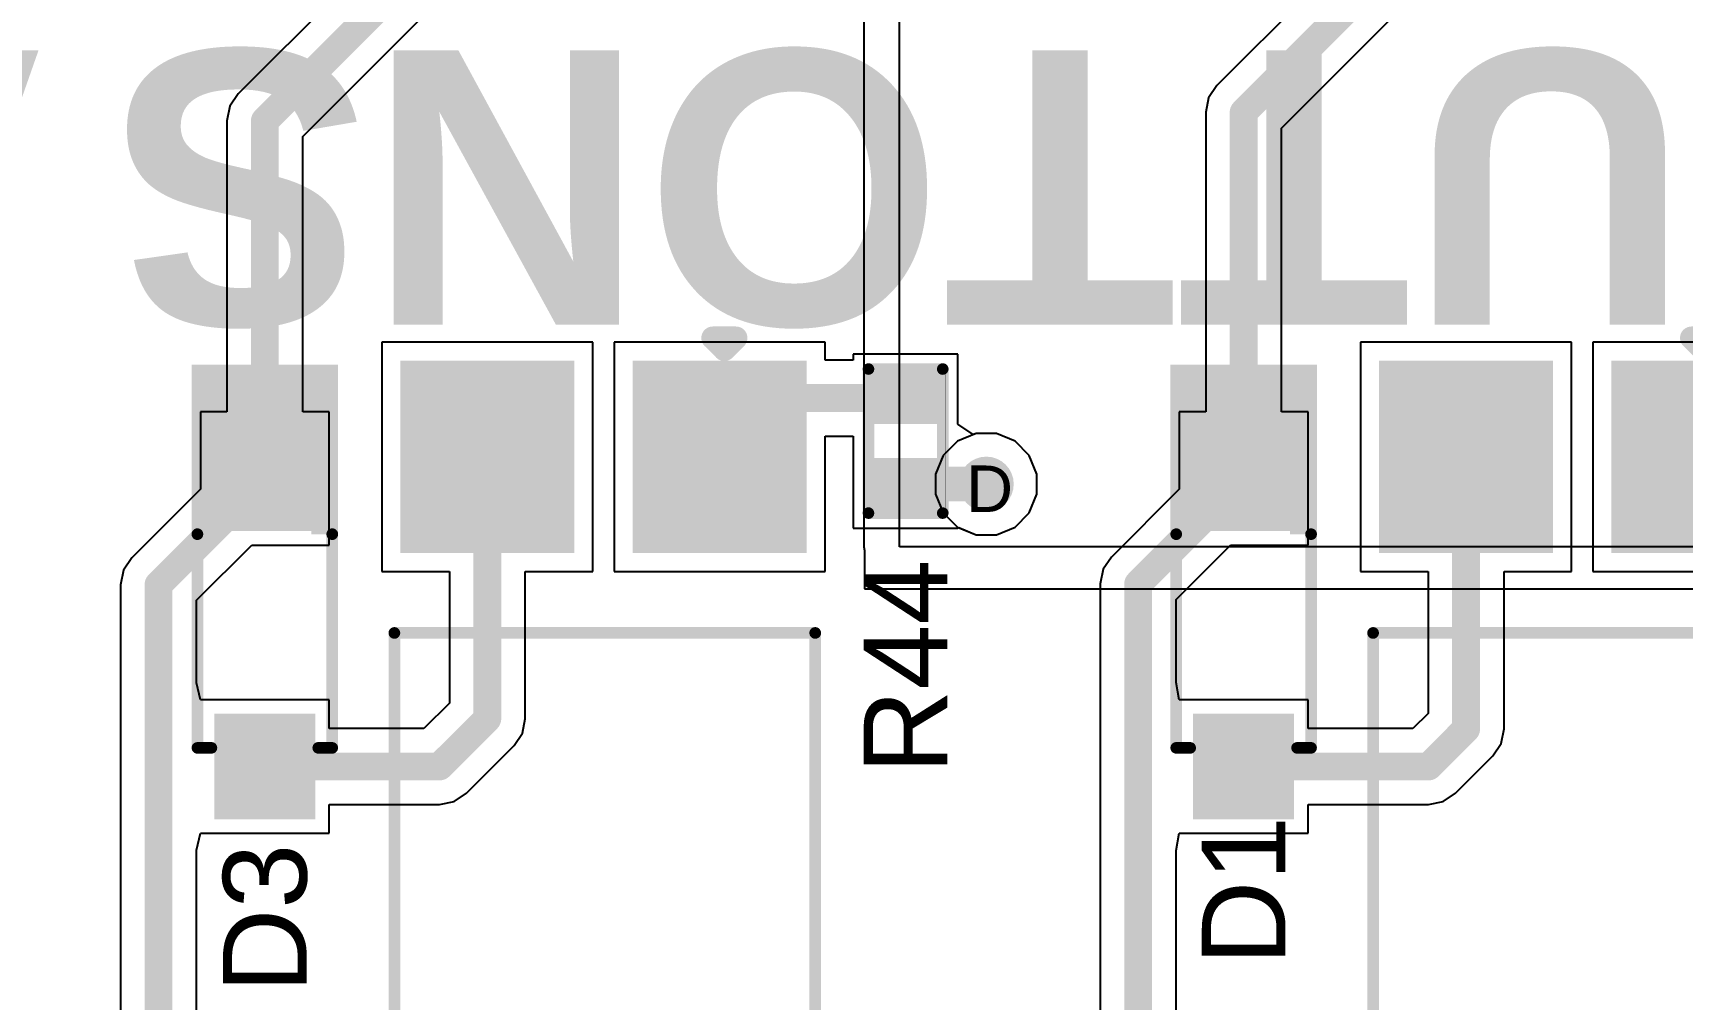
# Model space of a CAD drawing. Header units: inches. Extents: x -11 to 5428, y 0 to 5423.
# Drawn here: x 223.2 to 241.23, y 86.93 to 97.49 of the extents above; entities that cross this region are included whole.
import ezdxf

# ---------------------------------------------------------------- set-up
doc = ezdxf.new("R2010")
doc.units = ezdxf.units.IN
for name, color, linetype in [('Bottom Layer', 5, 'Continuous'), ('Drill Drawing', 1, 'Continuous'), ('GND', 16, 'Continuous'), ('PWR', 76, 'Continuous'), ('Top Layer', 1, 'Continuous'), ('Top Overlay', 2, 'Continuous'), ('Top Paste', 8, 'Continuous'), ('Top Solder', 216, 'Continuous'), ('Via Holes', 16, 'Continuous')]:
    doc.layers.add(name, color=color, linetype=linetype)
doc.styles.add('Arial', font='', dxfattribs={"height": 0.2})
doc.styles.add('Arial_Bold', font='', dxfattribs={"height": 0.2})
doc.styles.get('Arial').set_extended_font_data('Arial')
doc.styles.get('Arial_Bold').set_extended_font_data('Arial', bold=True)

# ---------------------------------------------------------------- blocks, each defined once
blk = doc.blocks.new('SOD_123_244')
at = {"layer": 'Top Layer'}
for points in [[(-1.1, 0.45), (-1.1, -0.45), (-2.05, -0.45), (-2.05, 0.45)], [(2.05, 0.45), (2.05, -0.45), (1.1, -0.45), (1.1, 0.45)]]:
    blk.add_hatch(color=1, dxfattribs=at).paths.add_polyline_path(points)
at = {"layer": 'Top Overlay'}
for points in [[(0.965, 0.508), (2.819, 0.508), (2.819, 0.8), (0.965, 0.8)], [(2.121, -0.788), (2.82, -0.788), (2.82, 0.787), (2.121, 0.787)], [(0.965, -0.8), (2.819, -0.8), (2.819, -0.508), (0.965, -0.508)]]:
    blk.add_hatch(color=2, dxfattribs=at).paths.add_polyline_path(points)
at = {"layer": 'Top Paste'}
for points in [[(-1.1, 0.45), (-1.1, -0.45), (-2.05, -0.45), (-2.05, 0.45)], [(2.05, 0.45), (2.05, -0.45), (1.1, -0.45), (1.1, 0.45)]]:
    blk.add_hatch(color=8, dxfattribs=at).paths.add_polyline_path(points)
at = {"layer": 'Top Solder'}
for points in [[(-0.998, 0.552), (-0.998, -0.552), (-2.152, -0.552), (-2.152, 0.552)], [(2.152, 0.552), (2.152, -0.552), (0.998, -0.552), (0.998, 0.552)]]:
    blk.add_hatch(color=216, dxfattribs=at).paths.add_polyline_path(points)
at = {"layer": 'Top Overlay'}
for points in [[(-1.372, 0.737, 0.127, 0.127, 0), (-1.372, 0.584, 0.127, 0.127, 0)], [(-1.372, 0.737, 0.127, 0.127, 0), (0.965, 0.737, 0.127, 0.127, 0)], [(-1.372, -0.584, 0.127, 0.127, 0), (-1.372, -0.737, 0.127, 0.127, 0)], [(-1.372, -0.737, 0.127, 0.127, 0), (0.965, -0.737, 0.127, 0.127, 0)]]:
    blk.add_lwpolyline(points, format="xyseb", dxfattribs=at)
for points in [[(-1.403, 0.737, 0.0635, 0.0635, 1), (-1.34, 0.737, 0.0635, 0.0635, 1)], [(-1.403, 0.737, 0.0635, 0.0635, 1), (-1.34, 0.737, 0.0635, 0.0635, 1)], [(0.933, 0.737, 0.0635, 0.0635, 1), (0.997, 0.737, 0.0635, 0.0635, 1)], [(-1.403, 0.584, 0.0635, 0.0635, 1), (-1.34, 0.584, 0.0635, 0.0635, 1)], [(-1.403, -0.584, 0.0635, 0.0635, 1), (-1.34, -0.584, 0.0635, 0.0635, 1)], [(-1.403, -0.737, 0.0635, 0.0635, 1), (-1.34, -0.737, 0.0635, 0.0635, 1)], [(-1.403, -0.737, 0.0635, 0.0635, 1), (-1.34, -0.737, 0.0635, 0.0635, 1)], [(0.933, -0.737, 0.0635, 0.0635, 1), (0.997, -0.737, 0.0635, 0.0635, 1)]]:
    blk.add_lwpolyline(points, format="xyseb", close=True, dxfattribs=at)
blk = doc.blocks.new('SOD_123_246')
at = {"layer": 'Top Layer'}
for points in [[(-1.1, 0.45), (-1.1, -0.45), (-2.05, -0.45), (-2.05, 0.45)], [(2.05, 0.45), (2.05, -0.45), (1.1, -0.45), (1.1, 0.45)]]:
    blk.add_hatch(color=1, dxfattribs=at).paths.add_polyline_path(points)
at = {"layer": 'Top Overlay'}
for points in [[(0.965, 0.508), (2.819, 0.508), (2.819, 0.8), (0.965, 0.8)], [(2.119, -0.788), (2.819, -0.788), (2.819, 0.787), (2.119, 0.787)], [(0.965, -0.8), (2.819, -0.8), (2.819, -0.508), (0.965, -0.508)]]:
    blk.add_hatch(color=2, dxfattribs=at).paths.add_polyline_path(points)
at = {"layer": 'Top Paste'}
for points in [[(-1.1, 0.45), (-1.1, -0.45), (-2.05, -0.45), (-2.05, 0.45)], [(2.05, 0.45), (2.05, -0.45), (1.1, -0.45), (1.1, 0.45)]]:
    blk.add_hatch(color=8, dxfattribs=at).paths.add_polyline_path(points)
at = {"layer": 'Top Solder'}
for points in [[(-0.998, 0.552), (-0.998, -0.552), (-2.152, -0.552), (-2.152, 0.552)], [(2.152, 0.552), (2.152, -0.552), (0.998, -0.552), (0.998, 0.552)]]:
    blk.add_hatch(color=216, dxfattribs=at).paths.add_polyline_path(points)
at = {"layer": 'Top Overlay'}
for points in [[(-1.372, 0.737, 0.127, 0.127, 0), (0.965, 0.737, 0.127, 0.127, 0)], [(-1.372, 0.737, 0.127, 0.127, 0), (-1.372, 0.584, 0.127, 0.127, 0)], [(-1.372, -0.584, 0.127, 0.127, 0), (-1.372, -0.737, 0.127, 0.127, 0)], [(-1.372, -0.737, 0.127, 0.127, 0), (0.965, -0.737, 0.127, 0.127, 0)]]:
    blk.add_lwpolyline(points, format="xyseb", dxfattribs=at)
for points in [[(-1.403, 0.737, 0.0635, 0.0635, 1), (-1.34, 0.737, 0.0635, 0.0635, 1)], [(-1.403, 0.737, 0.0635, 0.0635, 1), (-1.34, 0.737, 0.0635, 0.0635, 1)], [(0.933, 0.737, 0.0635, 0.0635, 1), (0.997, 0.737, 0.0635, 0.0635, 1)], [(-1.403, 0.584, 0.0635, 0.0635, 1), (-1.34, 0.584, 0.0635, 0.0635, 1)], [(-1.403, -0.584, 0.0635, 0.0635, 1), (-1.34, -0.584, 0.0635, 0.0635, 1)], [(-1.403, -0.737, 0.0635, 0.0635, 1), (-1.34, -0.737, 0.0635, 0.0635, 1)], [(-1.403, -0.737, 0.0635, 0.0635, 1), (-1.34, -0.737, 0.0635, 0.0635, 1)], [(0.933, -0.737, 0.0635, 0.0635, 1), (0.997, -0.737, 0.0635, 0.0635, 1)]]:
    blk.add_lwpolyline(points, format="xyseb", close=True, dxfattribs=at)
blk = doc.blocks.new('R___0402_258')
at = {"layer": 'Top Layer'}
for points in [[(-0.698, -0.318), (-0.698, 0.317), (-0.241, 0.317), (-0.241, -0.318)], [(0.241, -0.318), (0.241, 0.317), (0.699, 0.317), (0.699, -0.318)]]:
    blk.add_hatch(color=1, dxfattribs=at).paths.add_polyline_path(points)
at = {"layer": 'Top Paste'}
for points in [[(-0.698, -0.318), (-0.698, 0.317), (-0.241, 0.317), (-0.241, -0.318)], [(0.241, -0.318), (0.241, 0.317), (0.699, 0.317), (0.699, -0.318)]]:
    blk.add_hatch(color=8, dxfattribs=at).paths.add_polyline_path(points)
at = {"layer": 'Top Solder'}
for points in [[(-0.753, -0.373), (-0.753, 0.372), (-0.186, 0.372), (-0.186, -0.373)], [(0.186, -0.373), (0.186, 0.372), (0.754, 0.372), (0.754, -0.373)]]:
    blk.add_hatch(color=216, dxfattribs=at).paths.add_polyline_path(points)
at = {"layer": 'Top Overlay'}
for points in [[(-0.787, 0.406, 0.127, 0.127, 0), (0.787, 0.406, 0.127, 0.127, 0)], [(-0.787, 0.406, 0.127, 0.127, 0), (-0.787, -0.406, 0.127, 0.127, 0)], [(0.787, 0.406, 0.127, 0.127, 0), (0.787, -0.406, 0.127, 0.127, 0)], [(-0.787, -0.406, 0.127, 0.127, 0), (0.787, -0.406, 0.127, 0.127, 0)], [(-0.813, -0.432, 0.00323, 0.00323, 0), (0.813, -0.432, 0.00323, 0.00323, 0)]]:
    blk.add_lwpolyline(points, format="xyseb", dxfattribs=at)
for points in [[(-0.819, 0.406, 0.0635, 0.0635, 1), (-0.756, 0.406, 0.0635, 0.0635, 1)], [(-0.819, 0.406, 0.0635, 0.0635, 1), (-0.756, 0.406, 0.0635, 0.0635, 1)], [(0.756, 0.406, 0.0635, 0.0635, 1), (0.819, 0.406, 0.0635, 0.0635, 1)], [(0.756, 0.406, 0.0635, 0.0635, 1), (0.819, 0.406, 0.0635, 0.0635, 1)], [(-0.819, -0.406, 0.0635, 0.0635, 1), (-0.756, -0.406, 0.0635, 0.0635, 1)], [(-0.819, -0.406, 0.0635, 0.0635, 1), (-0.756, -0.406, 0.0635, 0.0635, 1)], [(0.756, -0.406, 0.0635, 0.0635, 1), (0.819, -0.406, 0.0635, 0.0635, 1)], [(0.756, -0.406, 0.0635, 0.0635, 1), (0.819, -0.406, 0.0635, 0.0635, 1)], [(-0.814, -0.432, 0.00161, 0.00161, 1), (-0.812, -0.432, 0.00161, 0.00161, 1)], [(0.812, -0.432, 0.00161, 0.00161, 1), (0.814, -0.432, 0.00161, 0.00161, 1)]]:
    blk.add_lwpolyline(points, format="xyseb", close=True, dxfattribs=at)
blk = doc.blocks.new('PC817C_264')
at = {"layer": 'Top Layer'}
for points in [[(-4.1, 2.17), (-4.1, 0.37), (-6.1, 0.37), (-6.1, 2.17)], [(6.1, 2.17), (6.1, 0.37), (4.1, 0.37), (4.1, 2.17)], [(-4.1, -0.37), (-4.1, -2.17), (-6.1, -2.17), (-6.1, -0.37)], [(6.1, -0.37), (6.1, -2.17), (4.1, -2.17), (4.1, -0.37)]]:
    blk.add_hatch(color=1, dxfattribs=at).paths.add_polyline_path(points)
at = {"layer": 'Top Paste'}
for points in [[(-4.1, 2.17), (-4.1, 0.37), (-6.1, 0.37), (-6.1, 2.17)], [(6.1, 2.17), (6.1, 0.37), (4.1, 0.37), (4.1, 2.17)], [(-4.1, -0.37), (-4.1, -2.17), (-6.1, -2.17), (-6.1, -0.37)], [(6.1, -0.37), (6.1, -2.17), (4.1, -2.17), (4.1, -0.37)]]:
    blk.add_hatch(color=8, dxfattribs=at).paths.add_polyline_path(points)
at = {"layer": 'Top Solder'}
for points in [[(-4.049, 2.221), (-4.049, 0.319), (-6.151, 0.319), (-6.151, 2.221)], [(6.151, 2.221), (6.151, 0.319), (4.049, 0.319), (4.049, 2.221)], [(-4.049, -0.319), (-4.049, -2.221), (-6.151, -2.221), (-6.151, -0.319)], [(6.151, -0.319), (6.151, -2.221), (4.049, -2.221), (4.049, -0.319)]]:
    blk.add_hatch(color=216, dxfattribs=at).paths.add_polyline_path(points)
at = {"layer": 'Top Overlay'}
for points in [[(-3.175, -2.286, 0.127, 0.127, 0), (-3.175, 2.314, 0.127, 0.127, 0)], [(3.325, 2.314, 0.127, 0.127, 0), (-3.175, 2.314, 0.127, 0.127, 0)], [(3.325, -2.286, 0.127, 0.127, 0), (3.325, 2.314, 0.127, 0.127, 0)], [(-6.274, 1.321, 0.25, 0.25, 0), (-6.401, 1.448, 0.25, 0.25, 0)], [(-6.401, 1.194, 0.25, 0.25, 0), (-6.401, 1.448, 0.25, 0.25, 0)], [(-6.401, 1.194, 0.25, 0.25, 0), (-6.274, 1.321, 0.25, 0.25, 0)], [(3.325, -2.286, 0.127, 0.127, 0), (-3.175, -2.286, 0.127, 0.127, 0)]]:
    blk.add_lwpolyline(points, format="xyseb", dxfattribs=at)
for points in [[(-3.207, 2.314, 0.0635, 0.0635, 1), (-3.143, 2.314, 0.0635, 0.0635, 1)], [(-3.207, 2.314, 0.0635, 0.0635, 1), (-3.143, 2.314, 0.0635, 0.0635, 1)], [(3.293, 2.314, 0.0635, 0.0635, 1), (3.357, 2.314, 0.0635, 0.0635, 1)], [(3.293, 2.314, 0.0635, 0.0635, 1), (3.357, 2.314, 0.0635, 0.0635, 1)], [(-6.463, 1.448, 0.125, 0.125, 1), (-6.338, 1.448, 0.125, 0.125, 1)], [(-6.463, 1.448, 0.125, 0.125, 1), (-6.338, 1.448, 0.125, 0.125, 1)], [(-6.336, 1.321, 0.125, 0.125, 1), (-6.211, 1.321, 0.125, 0.125, 1)], [(-6.336, 1.321, 0.125, 0.125, 1), (-6.211, 1.321, 0.125, 0.125, 1)], [(-6.463, 1.194, 0.125, 0.125, 1), (-6.338, 1.194, 0.125, 0.125, 1)], [(-6.463, 1.194, 0.125, 0.125, 1), (-6.338, 1.194, 0.125, 0.125, 1)], [(-3.207, -2.286, 0.0635, 0.0635, 1), (-3.143, -2.286, 0.0635, 0.0635, 1)], [(-3.207, -2.286, 0.0635, 0.0635, 1), (-3.143, -2.286, 0.0635, 0.0635, 1)], [(3.293, -2.286, 0.0635, 0.0635, 1), (3.357, -2.286, 0.0635, 0.0635, 1)], [(3.293, -2.286, 0.0635, 0.0635, 1), (3.357, -2.286, 0.0635, 0.0635, 1)]]:
    blk.add_lwpolyline(points, format="xyseb", close=True, dxfattribs=at)
blk = doc.blocks.new('PC817C_266')
at = {"layer": 'Top Layer'}
for points in [[(-4.1, 2.17), (-4.1, 0.37), (-6.1, 0.37), (-6.1, 2.17)], [(6.1, 2.17), (6.1, 0.37), (4.1, 0.37), (4.1, 2.17)], [(-4.1, -0.37), (-4.1, -2.17), (-6.1, -2.17), (-6.1, -0.37)], [(6.1, -0.37), (6.1, -2.17), (4.1, -2.17), (4.1, -0.37)]]:
    blk.add_hatch(color=1, dxfattribs=at).paths.add_polyline_path(points)
at = {"layer": 'Top Paste'}
for points in [[(-4.1, 2.17), (-4.1, 0.37), (-6.1, 0.37), (-6.1, 2.17)], [(6.1, 2.17), (6.1, 0.37), (4.1, 0.37), (4.1, 2.17)], [(-4.1, -0.37), (-4.1, -2.17), (-6.1, -2.17), (-6.1, -0.37)], [(6.1, -0.37), (6.1, -2.17), (4.1, -2.17), (4.1, -0.37)]]:
    blk.add_hatch(color=8, dxfattribs=at).paths.add_polyline_path(points)
at = {"layer": 'Top Solder'}
for points in [[(-4.049, 2.221), (-4.049, 0.319), (-6.151, 0.319), (-6.151, 2.221)], [(6.151, 2.221), (6.151, 0.319), (4.049, 0.319), (4.049, 2.221)], [(-4.049, -0.319), (-4.049, -2.221), (-6.151, -2.221), (-6.151, -0.319)], [(6.151, -0.319), (6.151, -2.221), (4.049, -2.221), (4.049, -0.319)]]:
    blk.add_hatch(color=216, dxfattribs=at).paths.add_polyline_path(points)
at = {"layer": 'Top Overlay'}
for points in [[(3.325, 2.314, 0.127, 0.127, 0), (-3.175, 2.314, 0.127, 0.127, 0)], [(-3.175, -2.286, 0.127, 0.127, 0), (-3.175, 2.314, 0.127, 0.127, 0)], [(3.325, -2.286, 0.127, 0.127, 0), (3.325, 2.314, 0.127, 0.127, 0)], [(-6.401, 1.194, 0.25, 0.25, 0), (-6.401, 1.448, 0.25, 0.25, 0)], [(-6.274, 1.321, 0.25, 0.25, 0), (-6.401, 1.448, 0.25, 0.25, 0)], [(-6.401, 1.194, 0.25, 0.25, 0), (-6.274, 1.321, 0.25, 0.25, 0)], [(3.325, -2.286, 0.127, 0.127, 0), (-3.175, -2.286, 0.127, 0.127, 0)]]:
    blk.add_lwpolyline(points, format="xyseb", dxfattribs=at)
for points in [[(-3.207, 2.314, 0.0635, 0.0635, 1), (-3.143, 2.314, 0.0635, 0.0635, 1)], [(-3.207, 2.314, 0.0635, 0.0635, 1), (-3.143, 2.314, 0.0635, 0.0635, 1)], [(3.293, 2.314, 0.0635, 0.0635, 1), (3.357, 2.314, 0.0635, 0.0635, 1)], [(3.293, 2.314, 0.0635, 0.0635, 1), (3.357, 2.314, 0.0635, 0.0635, 1)], [(-6.463, 1.448, 0.125, 0.125, 1), (-6.338, 1.448, 0.125, 0.125, 1)], [(-6.463, 1.448, 0.125, 0.125, 1), (-6.338, 1.448, 0.125, 0.125, 1)], [(-6.336, 1.321, 0.125, 0.125, 1), (-6.211, 1.321, 0.125, 0.125, 1)], [(-6.336, 1.321, 0.125, 0.125, 1), (-6.211, 1.321, 0.125, 0.125, 1)], [(-6.463, 1.194, 0.125, 0.125, 1), (-6.338, 1.194, 0.125, 0.125, 1)], [(-6.463, 1.194, 0.125, 0.125, 1), (-6.338, 1.194, 0.125, 0.125, 1)], [(-3.207, -2.286, 0.0635, 0.0635, 1), (-3.143, -2.286, 0.0635, 0.0635, 1)], [(-3.207, -2.286, 0.0635, 0.0635, 1), (-3.143, -2.286, 0.0635, 0.0635, 1)], [(3.293, -2.286, 0.0635, 0.0635, 1), (3.357, -2.286, 0.0635, 0.0635, 1)], [(3.293, -2.286, 0.0635, 0.0635, 1), (3.357, -2.286, 0.0635, 0.0635, 1)]]:
    blk.add_lwpolyline(points, format="xyseb", close=True, dxfattribs=at)

msp = doc.modelspace()

# ---------------------------------------------------------------- hatches: boundary and pattern name
at = {"layer": 'Bottom Layer'}
h = msp.add_hatch(color=5, dxfattribs=at)
edge = h.paths.add_edge_path()
edge.add_arc((233.623, 92.56), 0.3, 0, 360)
at = {"layer": 'GND'}
h = msp.add_hatch(color=16, dxfattribs=at)
edge = h.paths.add_edge_path()
edge.add_arc((233.623, 92.56), 0.3, 0, 360)
at = {"layer": 'PWR'}
h = msp.add_hatch(color=76, dxfattribs=at)
edge = h.paths.add_edge_path()
edge.add_arc((233.623, 92.56), 0.3, 0, 360)
at = {"layer": 'Top Layer'}
h = msp.add_hatch(color=1, dxfattribs=at)
edge = h.paths.add_edge_path()
edge.add_arc((233.623, 92.56), 0.3, 0, 360)
at = {"layer": 'Via Holes'}
h = msp.add_hatch(color=7, dxfattribs=at)
edge = h.paths.add_edge_path()
edge.add_arc((233.623, 92.56), 0.15, 0, 360)

# ---------------------------------------------------------------- linework, layer by layer
at = {"layer": 'Bottom Layer'}
for p, q in [((233.309, 93.03), (233.153, 92.874)), ((233.513, 93.114), (233.309, 93.03)), ((233.733, 93.114), (233.513, 93.114)), ((233.937, 93.03), (233.733, 93.114)), ((234.093, 92.874), (233.937, 93.03)), ((233.153, 92.874), (233.069, 92.67)), ((234.177, 92.67), (234.093, 92.874)), ((233.069, 92.67), (233.069, 92.45)), ((234.177, 92.45), (234.177, 92.67)), ((233.069, 92.45), (233.153, 92.246)), ((234.093, 92.246), (234.177, 92.45)), ((233.153, 92.246), (233.309, 92.09)), ((233.937, 92.09), (234.093, 92.246)), ((233.309, 92.09), (233.513, 92.006)), ((233.513, 92.006), (233.733, 92.006)), ((233.733, 92.006), (233.937, 92.09))]:
    msp.add_line(p, q, dxfattribs=at)
at = {"layer": 'GND'}
for p, q in [((233.309, 93.03), (233.153, 92.874)), ((233.513, 93.114), (233.309, 93.03)), ((233.733, 93.114), (233.513, 93.114)), ((233.937, 93.03), (233.733, 93.114)), ((234.093, 92.874), (233.937, 93.03)), ((233.153, 92.874), (233.069, 92.67)), ((234.177, 92.67), (234.093, 92.874)), ((233.069, 92.67), (233.069, 92.45)), ((234.177, 92.45), (234.177, 92.67)), ((233.069, 92.45), (233.153, 92.246)), ((234.093, 92.246), (234.177, 92.45)), ((233.153, 92.246), (233.309, 92.09)), ((233.937, 92.09), (234.093, 92.246)), ((233.309, 92.09), (233.513, 92.006)), ((233.513, 92.006), (233.733, 92.006)), ((233.733, 92.006), (233.937, 92.09))]:
    msp.add_line(p, q, dxfattribs=at)
at = {"layer": 'PWR'}
for p, q in [((232.286, 103.198), (232.286, 95.324)), ((232.674, 95.324), (232.674, 103.198)), ((232.286, 95.324), (232.286, 95.023)), ((232.674, 95.023), (232.674, 95.324)), ((232.286, 95.023), (232.286, 91.872)), ((232.674, 91.872), (232.674, 95.023)), ((232.286, 91.872), (232.293, 91.834)), ((232.293, 91.834), (232.293, 91.415)), ((332.359, 91.872), (232.674, 91.872)), ((232.293, 91.415), (264.343, 91.415))]:
    msp.add_line(p, q, dxfattribs=at)
at = {"layer": 'Top Layer'}
for p, q in [((227.608, 98.989), (225.444, 96.825)), ((226.152, 96.361), (228.315, 98.524)), ((237.768, 98.542), (236.143, 96.918)), ((236.851, 96.453), (238.475, 98.078)), ((225.444, 96.825), (225.355, 96.691)), ((236.143, 96.918), (236.053, 96.783)), ((225.355, 96.691), (225.323, 96.532)), ((236.053, 96.783), (236.022, 96.625)), ((236.022, 96.625), (236.022, 93.351)), ((225.323, 96.532), (225.323, 93.351)), ((236.851, 93.351), (236.851, 96.453)), ((226.152, 93.351), (226.152, 96.361)), ((229.323, 94.111), (227.015, 94.111)), ((227.015, 94.111), (227.015, 91.603)), ((229.323, 91.603), (229.323, 94.111)), ((231.863, 94.111), (229.555, 94.111)), ((229.555, 94.111), (229.555, 91.603)), ((231.863, 93.914), (231.863, 94.111)), ((240.021, 94.111), (237.713, 94.111)), ((237.713, 94.111), (237.713, 91.603)), ((240.021, 91.603), (240.021, 94.111)), ((242.561, 94.111), (240.253, 94.111)), ((240.253, 94.111), (240.253, 91.603)), ((232.169, 93.914), (231.863, 93.914)), ((233.312, 93.982), (232.169, 93.982)), ((232.169, 93.982), (232.169, 93.914)), ((233.312, 93.214), (233.312, 93.982)), ((225.323, 93.351), (225.033, 93.351)), ((225.033, 93.351), (225.033, 92.504)), ((226.441, 93.351), (226.152, 93.351)), ((226.441, 91.893), (226.441, 93.351)), ((233.481, 93.101), (233.312, 93.214)), ((236.022, 93.351), (235.732, 93.351)), ((235.732, 93.351), (235.732, 92.504)), ((237.14, 93.351), (236.851, 93.351)), ((237.14, 91.893), (237.14, 93.351)), ((231.863, 91.603), (231.863, 93.085)), ((231.863, 93.085), (232.169, 93.085)), ((232.169, 93.085), (232.169, 92.077)), ((233.513, 93.114), (233.481, 93.101)), ((233.733, 93.114), (233.513, 93.114)), ((233.937, 93.03), (233.733, 93.114)), ((234.093, 92.874), (233.937, 93.03)), ((234.177, 92.67), (234.093, 92.874)), ((234.177, 92.45), (234.177, 92.67)), ((225.033, 92.504), (224.282, 91.753)), ((235.732, 92.504), (234.99, 91.762)), ((234.093, 92.246), (234.177, 92.45)), ((233.937, 92.09), (234.093, 92.246)), ((232.169, 92.077), (233.312, 92.077)), ((233.312, 92.077), (233.323, 92.085)), ((233.312, 92.077), (233.312, 92.077)), ((233.323, 92.085), (233.513, 92.006)), ((233.513, 92.006), (233.733, 92.006)), ((233.733, 92.006), (233.937, 92.09)), ((224.282, 91.753), (224.193, 91.619)), ((224.99, 91.289), (225.594, 91.893)), ((225.594, 91.893), (226.441, 91.893)), ((234.99, 91.762), (234.9, 91.628)), ((235.698, 91.298), (236.293, 91.893)), ((236.293, 91.893), (237.14, 91.893)), ((224.193, 91.619), (224.161, 91.46)), ((227.015, 91.603), (227.754, 91.603)), ((227.754, 91.603), (227.754, 90.166)), ((228.583, 89.994), (228.583, 91.603)), ((228.583, 91.603), (229.323, 91.603)), ((229.555, 91.603), (231.863, 91.603)), ((234.9, 91.628), (234.869, 91.469)), ((237.713, 91.603), (238.453, 91.603)), ((238.453, 91.603), (238.453, 90.053)), ((239.282, 89.882), (239.282, 91.603)), ((239.282, 91.603), (240.021, 91.603)), ((240.253, 91.603), (242.561, 91.603)), ((224.161, 91.46), (224.161, 86.182)), ((234.869, 91.469), (234.869, 86.182)), ((224.99, 90.386), (224.99, 91.289)), ((235.698, 90.39), (235.698, 91.298)), ((225.033, 90.201), (224.99, 90.386)), ((235.732, 90.201), (235.698, 90.39)), ((226.441, 90.201), (225.033, 90.201)), ((226.441, 89.887), (226.441, 90.201)), ((227.754, 90.166), (227.475, 89.887)), ((237.14, 90.201), (235.732, 90.201)), ((237.14, 89.887), (237.14, 90.201)), ((228.552, 89.835), (228.583, 89.994)), ((238.453, 90.053), (238.286, 89.887)), ((227.475, 89.887), (226.441, 89.887)), ((228.462, 89.701), (228.552, 89.835)), ((238.286, 89.887), (237.14, 89.887)), ((239.25, 89.723), (239.282, 89.882)), ((227.94, 89.179), (228.462, 89.701)), ((238.751, 89.179), (239.16, 89.589)), ((239.16, 89.589), (239.25, 89.723)), ((226.441, 88.743), (226.441, 89.058)), ((226.441, 89.058), (227.647, 89.058)), ((227.647, 89.058), (227.806, 89.09)), ((227.806, 89.09), (227.94, 89.179)), ((237.14, 88.743), (237.14, 89.058)), ((237.14, 89.058), (238.458, 89.058)), ((238.458, 89.058), (238.617, 89.09)), ((238.617, 89.09), (238.751, 89.179)), ((224.99, 88.558), (225.033, 88.743)), ((225.033, 88.743), (225.193, 88.743)), ((225.193, 88.743), (226.441, 88.743)), ((235.698, 88.555), (235.732, 88.743)), ((235.732, 88.743), (235.901, 88.743)), ((235.901, 88.743), (237.14, 88.743)), ((224.99, 86.182), (224.99, 88.558)), ((235.698, 86.182), (235.698, 88.555))]:
    msp.add_line(p, q, dxfattribs=at)
for points in [[(225.737, 96.532, 0.305, 0.305, 0), (228.022, 98.817, 0.305, 0.305, 0)], [(236.436, 96.625, 0.305, 0.305, 0), (238.182, 98.371, 0.305, 0.305, 0)], [(225.737, 92.597, 0.305, 0.305, 0), (225.737, 96.532, 0.305, 0.305, 0)], [(236.436, 92.597, 0.305, 0.305, 0), (236.436, 96.625, 0.305, 0.305, 0)], [(230.709, 92.857, 0.305, 0.305, 0), (231.351, 93.5, 0.305, 0.305, 0)], [(231.351, 93.5, 0.305, 0.305, 0), (232.741, 93.5, 0.305, 0.305, 0)], [(228.169, 89.994, 0.305, 0.305, 0), (228.169, 92.857, 0.305, 0.305, 0)], [(238.867, 89.882, 0.305, 0.305, 0), (238.867, 92.857, 0.305, 0.305, 0)], [(225.478, 92.338, 0.305, 0.305, 0), (225.737, 92.597, 0.305, 0.305, 0)], [(232.741, 92.56, 0.381, 0.381, 0), (233.623, 92.56, 0.381, 0.381, 0)], [(236.177, 92.338, 0.305, 0.305, 0), (236.436, 92.597, 0.305, 0.305, 0)], [(224.575, 91.46, 0.305, 0.305, 0), (225.453, 92.338, 0.305, 0.305, 0)], [(225.453, 92.338, 0.305, 0.305, 0), (225.478, 92.338, 0.305, 0.305, 0)], [(235.283, 91.469, 0.305, 0.305, 0), (236.152, 92.338, 0.305, 0.305, 0)], [(236.152, 92.338, 0.305, 0.305, 0), (236.177, 92.338, 0.305, 0.305, 0)], [(224.575, 85.737, 0.305, 0.305, 0), (224.575, 91.46, 0.305, 0.305, 0)], [(235.283, 85.737, 0.305, 0.305, 0), (235.283, 91.469, 0.305, 0.305, 0)], [(227.647, 89.472, 0.305, 0.305, 0), (228.169, 89.994, 0.305, 0.305, 0)], [(238.458, 89.472, 0.305, 0.305, 0), (238.867, 89.882, 0.305, 0.305, 0)], [(225.737, 89.472, 0.305, 0.305, 0), (227.647, 89.472, 0.305, 0.305, 0)], [(236.436, 89.472, 0.305, 0.305, 0), (238.458, 89.472, 0.305, 0.305, 0)]]:
    msp.add_lwpolyline(points, format="xyseb", dxfattribs=at)
for points in [[(225.661, 96.532, 0.152, 0.152, 1), (225.814, 96.532, 0.152, 0.152, 1)], [(225.661, 96.532, 0.152, 0.152, 1), (225.814, 96.532, 0.152, 0.152, 1)], [(236.36, 96.625, 0.152, 0.152, 1), (236.512, 96.625, 0.152, 0.152, 1)], [(236.36, 96.625, 0.152, 0.152, 1), (236.512, 96.625, 0.152, 0.152, 1)], [(231.275, 93.5, 0.152, 0.152, 1), (231.428, 93.5, 0.152, 0.152, 1)], [(231.275, 93.5, 0.152, 0.152, 1), (231.428, 93.5, 0.152, 0.152, 1)], [(232.665, 93.5, 0.152, 0.152, 1), (232.817, 93.5, 0.152, 0.152, 1)], [(228.093, 92.857, 0.152, 0.152, 1), (228.245, 92.857, 0.152, 0.152, 1)], [(230.633, 92.857, 0.152, 0.152, 1), (230.785, 92.857, 0.152, 0.152, 1)], [(238.791, 92.857, 0.152, 0.152, 1), (238.944, 92.857, 0.152, 0.152, 1)], [(225.661, 92.597, 0.152, 0.152, 1), (225.814, 92.597, 0.152, 0.152, 1)], [(225.661, 92.597, 0.152, 0.152, 1), (225.814, 92.597, 0.152, 0.152, 1)], [(232.645, 92.56, 0.191, 0.191, 1), (232.836, 92.56, 0.191, 0.191, 1)], [(233.528, 92.56, 0.191, 0.191, 1), (233.718, 92.56, 0.191, 0.191, 1)], [(236.36, 92.597, 0.152, 0.152, 1), (236.512, 92.597, 0.152, 0.152, 1)], [(236.36, 92.597, 0.152, 0.152, 1), (236.512, 92.597, 0.152, 0.152, 1)], [(225.377, 92.338, 0.152, 0.152, 1), (225.529, 92.338, 0.152, 0.152, 1)], [(225.377, 92.338, 0.152, 0.152, 1), (225.529, 92.338, 0.152, 0.152, 1)], [(225.402, 92.338, 0.152, 0.152, 1), (225.554, 92.338, 0.152, 0.152, 1)], [(225.402, 92.338, 0.152, 0.152, 1), (225.554, 92.338, 0.152, 0.152, 1)], [(236.075, 92.338, 0.152, 0.152, 1), (236.228, 92.338, 0.152, 0.152, 1)], [(236.075, 92.338, 0.152, 0.152, 1), (236.228, 92.338, 0.152, 0.152, 1)], [(236.1, 92.338, 0.152, 0.152, 1), (236.253, 92.338, 0.152, 0.152, 1)], [(236.1, 92.338, 0.152, 0.152, 1), (236.253, 92.338, 0.152, 0.152, 1)], [(224.499, 91.46, 0.152, 0.152, 1), (224.652, 91.46, 0.152, 0.152, 1)], [(224.499, 91.46, 0.152, 0.152, 1), (224.652, 91.46, 0.152, 0.152, 1)], [(235.207, 91.469, 0.152, 0.152, 1), (235.359, 91.469, 0.152, 0.152, 1)], [(235.207, 91.469, 0.152, 0.152, 1), (235.359, 91.469, 0.152, 0.152, 1)], [(228.093, 89.994, 0.152, 0.152, 1), (228.245, 89.994, 0.152, 0.152, 1)], [(228.093, 89.994, 0.152, 0.152, 1), (228.245, 89.994, 0.152, 0.152, 1)], [(238.791, 89.882, 0.152, 0.152, 1), (238.944, 89.882, 0.152, 0.152, 1)], [(238.791, 89.882, 0.152, 0.152, 1), (238.944, 89.882, 0.152, 0.152, 1)], [(225.661, 89.472, 0.152, 0.152, 1), (225.814, 89.472, 0.152, 0.152, 1)], [(227.571, 89.472, 0.152, 0.152, 1), (227.723, 89.472, 0.152, 0.152, 1)], [(227.571, 89.472, 0.152, 0.152, 1), (227.723, 89.472, 0.152, 0.152, 1)], [(236.36, 89.472, 0.152, 0.152, 1), (236.512, 89.472, 0.152, 0.152, 1)], [(238.382, 89.472, 0.152, 0.152, 1), (238.534, 89.472, 0.152, 0.152, 1)], [(238.382, 89.472, 0.152, 0.152, 1), (238.534, 89.472, 0.152, 0.152, 1)]]:
    msp.add_lwpolyline(points, format="xyseb", close=True, dxfattribs=at)

# ---------------------------------------------------------------- block references
for name, p, rotation in [('PC817C_266', (229.439, 87.757), 270), ('PC817C_264', (240.137, 87.757), 270), ('SOD_123_246', (225.737, 91.047), 90), ('R___0402_258', (232.741, 93.03), 90), ('SOD_123_244', (236.436, 91.047), 90)]:
    msp.add_blockref(name, p, dxfattribs=dict(rotation=rotation))

# ---------------------------------------------------------------- texts
at = {"layer": 'Drill Drawing', "style": 'Arial'}
msp.add_text('D', height=0.508, dxfattribs=at).set_placement((233.403, 92.255))
at = {"layer": 'Top Overlay'}
for s, height, rotation, style, p in [('ANALOG IN', 3, 180, 'Arial_Bold', (223.368, 97.303)), ('CONTROL BUTTONS', 3, 180, 'Arial_Bold', (266.201, 97.303)), ('R44', 0.9144, 90, 'Arial', (233.198, 89.39)), ('D1', 0.9144, 90, 'Arial', (236.893, 87.3)), ('D3', 0.9144, 90, 'Arial', (226.194, 86.995))]:
    msp.add_text(s, height=height, rotation=rotation, dxfattribs=dict(at, style=style)).set_placement(p)

doc.saveas('drawing.dxf')
